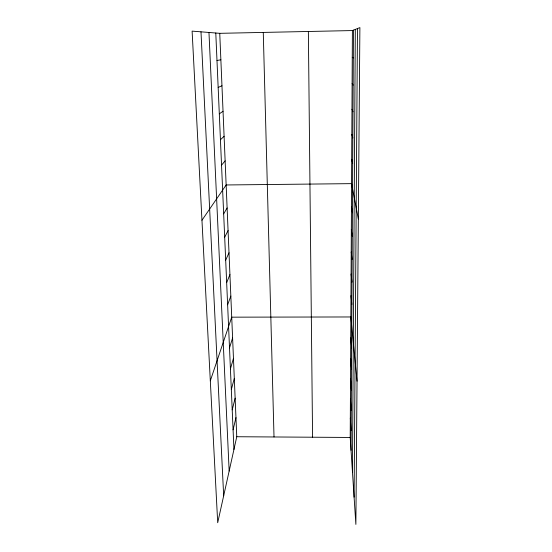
<?xml version="1.0" encoding="UTF-8"?>
<svg xmlns="http://www.w3.org/2000/svg" width="552" height="552" viewBox="0 0 552 552"><rect width="100%" height="100%" fill="white"/><g stroke="black" fill="none" stroke-linecap="round" stroke-linejoin="round"><path stroke-width="0.83" d="M350.203 437.453L352.397 30.567L359.89 27.6L355.874 524.4L350.203 437.453L236.767 436.736L217.702 522.723L192.11 31.119L219.751 33.327L352.397 30.567M351.044 450.335L353.473 30.146M352.466 472.126L355.315 29.415M354.101 497.159L357.482 28.552M233.082 429.842L235.959 417.602M232.213 409.867L235.145 398.164M231.329 389.56L234.31 378.41M230.425 368.902L233.462 358.331M229.508 347.891L232.599 337.921M210.312 380.832L231.723 317.165L350.851 316.965L357.034 381.211M227.631 304.773L230.833 296.058M226.665 282.645L229.929 274.599M225.685 260.123L229.011 252.768M224.685 237.201L228.073 230.557M223.67 213.865L227.12 207.959M201.956 220.262L226.147 184.968L351.569 183.643L358.345 218.978M221.545 165.158L225.133 160.853M220.434 139.746L224.098 136.289M219.31 113.836L223.042 111.269M218.157 87.416L221.966 85.774M216.977 60.485L220.869 59.802M352.252 57.304L353.314 57.898M352.114 83.531L353.156 85.105M351.976 109.261L352.997 111.78M351.838 134.515L352.852 137.938M351.707 159.307L352.7 163.599M351.445 206.841L352.417 212.755M351.32 229.632L352.279 236.297M351.203 252.029L352.148 259.426M351.086 274.047L352.017 282.141M350.968 295.686L351.886 304.462M350.741 337.886L351.631 347.939M350.63 358.455L351.514 369.115M350.52 378.693L351.389 389.94M350.41 398.599L351.272 410.412M350.306 418.181L351.155 430.539M200.99 31.83L223.67 495.806M208.966 32.464L229.156 471.063M215.784 33.01L233.938 449.487M219.751 33.327L236.767 436.736M263.269 32.423L274.013 436.97M308.368 31.485L312.577 437.212"/></g></svg>
